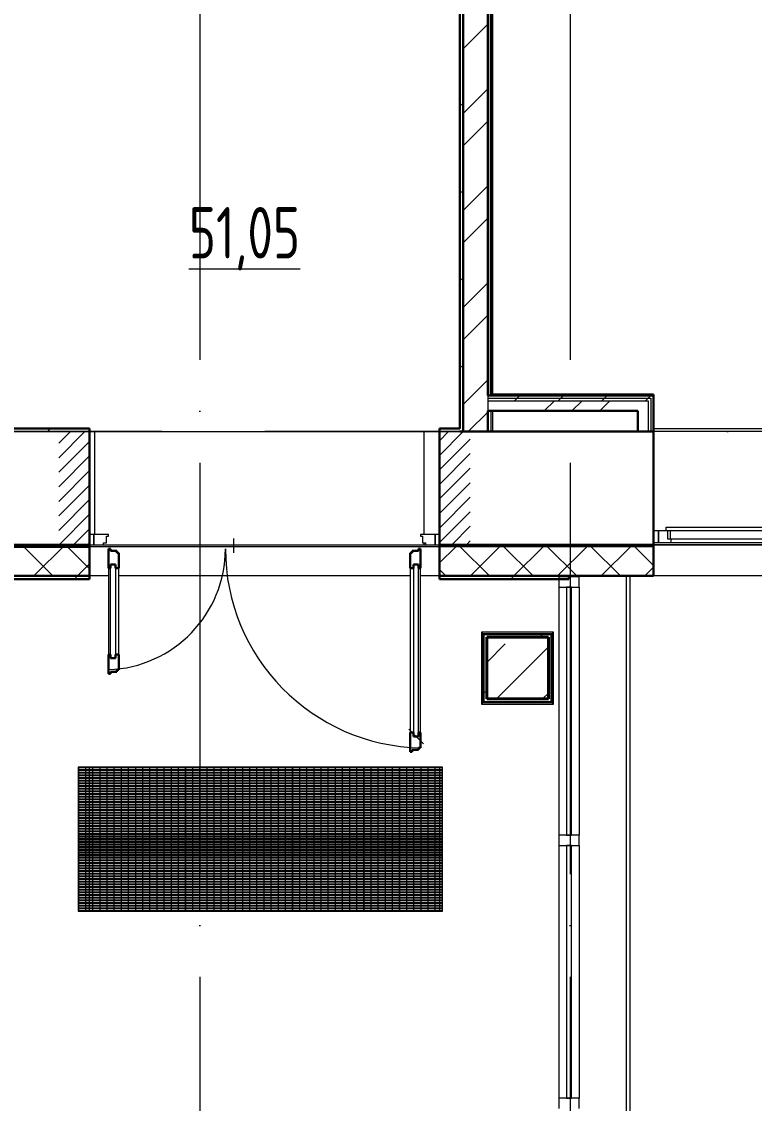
# Model space of a CAD drawing. Header units: millimetres. Extents: x -421858 to 614926, y -468665 to 141641.
# Drawn here: x -31273 to -27712, y -23408 to -18149 of the extents above; entities that cross this region are included whole.
import ezdxf

# ---------------------------------------------------------------- set-up
doc = ezdxf.new("R2010")
doc.units = ezdxf.units.MM
for name, pattern in [('ADSK_Линия сетки', [25, 20, -2.5, 0, -2.5]), ('ADSK_Невидимые', [5, 3, -2]), ('ADSK_Штриховая_ш2 п1_5', [4.5, 3, -1.5])]:
    doc.linetypes.add(name, pattern=pattern)
for name, color, linetype, lineweight in [('_ Окна', 7, 'Continuous', 9), ('Витраж', 7, 'Continuous', 9), ('Двери', 252, 'Continuous', 9), ('Лестницы', 252, 'Continuous', 9), ('Линии', 252, 'Continuous', 9), ('Марки помещений', 252, 'Continuous', 20), ('Несущие колонны', 252, 'Continuous', 18), ('Обобщенные модели', 252, 'Continuous', 18), ('Ограждение', 252, 'Continuous', 9), ('Окна', 252, 'Continuous', 9), ('Оси', 252, 'Continuous', 9), ('Панели витража', 252, 'Continuous', 9), ('Перекрытие', 252, 'Continuous', 18), ('Стены внутренние', 7, 'Continuous', 18), ('Стены наружные', 7, 'Continuous', 18), ('Стены штриховка', 252, 'Continuous', 9)]:
    doc.layers.add(name, color=color, linetype=linetype, lineweight=lineweight)
doc.layers.add('Двери открывание', color=7, linetype='Continuous', lineweight=9, true_color=0xc0c0c0)
doc.styles.add('GOST Common_3', font='', dxfattribs={"height": 3.5})
doc.styles.get('GOST Common_3').set_extended_font_data('GOST 2.304 type A')

# ---------------------------------------------------------------- blocks, each defined once
blk = doc.blocks.new('1 этаж')
at = {"layer": 'Двери', "lineweight": 18, "true_color": 0x636466}
h = blk.add_hatch(dxfattribs=at)
h.set_pattern_fill('FP_2', color=251, angle=180, style=0, pattern_type=2)
h.set_pattern_definition([(225, (-29967.8, -20416.73), (35.3553, -35.3553), [])])
h.paths.add_polyline_path([(-29092.8, -20691.7), (-29092.8, -20141.7), (-29242.8, -20141.7), (-29242.8, -20691.7)])
h.paths.add_polyline_path([(-30942.8, -20691.7), (-30942.8, -20141.7), (-31092.8, -20141.7), (-31092.8, -20691.7)])
at = {"layer": 'Несущие колонны', "lineweight": 9, "true_color": 0x636466}
h = blk.add_hatch(dxfattribs=at)
h.set_pattern_fill('FP_4', color=251, style=0, pattern_type=2)
h.set_pattern_definition([(45, (-32121.82, 98), (-224.5064, 224.5064), []), (45, (-31897.32, 98), (-224.5064, 224.5064), [396.875, -79.375, 3.353, -76.022])])
h.paths.add_polyline_path([(-29012.8, -21441.7), (-28712.8, -21441.7), (-28712.8, -21141.7), (-29012.8, -21141.7)])
at = {"layer": 'Ограждение', "true_color": 0x636466}
h = blk.add_hatch(dxfattribs=at)
h.set_pattern_fill('FP_25', color=251, style=0, pattern_type=2)
h.set_pattern_definition([(0, (-32121.8, 98), (0, 600), []), (90, (-32121.8, 98), (-600, 4e-14), [])])
h.paths.add_polyline_path([(-28992.8, -20141.7), (-28982.8, -20141.7), (-28982.8, -20041.7), (-28992.8, -20041.7)])
h.paths.add_polyline_path([(-28992.8, -19961.7), (-28982.8, -19961.7), (-28982.8, -14811.7), (-28992.8, -14801.7), (-28992.8, -19850.1)])
at = {"layer": 'Стены наружные', "lineweight": 9, "true_color": 0x636466}
h = blk.add_hatch(dxfattribs=at)
h.set_pattern_fill('FP_41', color=251, style=0, pattern_type=2)
h.set_pattern_definition([(180, (-32121.82, 98), (-1e-14, -100), [])])
h.paths.add_polyline_path([(-66007.8, -20701.7), (-64732.8, -20701.7), (-64732.8, -20691.7), (-66007.8, -20691.7)])
h.paths.add_polyline_path([(2115.4, -20701.7), (2692.2, -20701.7), (2692.2, -20691.7), (1407.2, -20691.7), (1407.2, -20701.7)])
h.paths.add_polyline_path([(-63032.8, -20701.7), (-61882.8, -20701.7), (-61882.8, -20691.7), (-63032.8, -20691.7)])
h.paths.add_polyline_path([(-754.8, -20701.7), (-292.8, -20701.7), (-292.8, -20691.7), (-1392.8, -20691.7), (-1392.8, -20701.7)])
h.paths.add_polyline_path([(-60182.8, -20701.7), (-59052.8, -20701.7), (-59052.8, -20691.7), (-60182.8, -20691.7)])
h.paths.add_polyline_path([(-3625, -20701.7), (-3092.8, -20701.7), (-3092.8, -20691.7), (-4167.8, -20691.7), (-4167.8, -20701.7)])
h.paths.add_polyline_path([(-57352.8, -20701.7), (-56242.8, -20701.7), (-56242.8, -20691.7), (-57352.8, -20691.7)])
h.paths.add_polyline_path([(-5867.8, -20701.7), (-5867.8, -20691.7), (-6962.8, -20691.7), (-6962.8, -20701.7), (-6495.2, -20701.7)])
h.paths.add_polyline_path([(-54542.8, -20701.7), (-53452.8, -20701.7), (-53452.8, -20691.7), (-54542.8, -20691.7)])
h.paths.add_polyline_path([(-8662.8, -20701.7), (-8662.8, -20691.7), (-9767.8, -20691.7), (-9767.8, -20701.7), (-9365.4, -20701.7)])
h.paths.add_polyline_path([(-51752.8, -20701.7), (-50622.8, -20701.7), (-50622.8, -20691.7), (-51752.8, -20691.7)])
h.paths.add_polyline_path([(-11518, -20701.7), (-11467.8, -20701.7), (-11467.8, -20691.7), (-12547.8, -20691.7), (-12547.8, -20701.7), (-12235.6, -20701.7)])
h.paths.add_polyline_path([(-48922.8, -20701.7), (-47802.8, -20701.7), (-47802.8, -20691.7), (-48922.8, -20691.7)])
h.paths.add_polyline_path([(-14247.8, -20701.7), (-14247.8, -20691.7), (-15322.8, -20691.7), (-15322.8, -20701.7), (-14388.2, -20701.7)])
h.paths.add_polyline_path([(-46102.8, -20701.7), (-45032.8, -20701.7), (-45032.8, -20691.7), (-46102.8, -20691.7)])
h.paths.add_polyline_path([(-17258.4, -20701.7), (-17022.8, -20701.7), (-17022.8, -20691.7), (-18122.8, -20691.7), (-18122.8, -20701.7), (-17976, -20701.7)])
h.paths.add_polyline_path([(-43332.8, -20701.7), (-42232.8, -20701.7), (-42232.8, -20691.7), (-43332.8, -20691.7)])
h.paths.add_polyline_path([(-19822.8, -20701.7), (-19822.8, -20691.7), (-20922.8, -20691.7), (-20922.8, -20701.7), (-20128.6, -20701.7)])
h.paths.add_polyline_path([(-40532.8, -20701.7), (-39402.8, -20701.7), (-39402.8, -20691.7), (-40532.8, -20691.7)])
h.paths.add_polyline_path([(-22622.8, -20701.7), (-22622.8, -20691.7), (-23702.8, -20691.7), (-23702.8, -20701.7), (-22998.8, -20701.7)])
h.paths.add_polyline_path([(-25869, -20701.7), (-25402.8, -20701.7), (-25402.8, -20691.7), (-26502.8, -20691.7), (-26502.8, -20701.7), (-26500.8, -20701.7)])
h.paths.add_polyline_path([(-37702.8, -20701.7), (-36592.8, -20701.7), (-36592.8, -20691.7), (-37702.8, -20691.7)])
h.paths.add_polyline_path([(-28204.8, -20701.7), (-28202.8, -20701.7), (-28202.8, -20691.7), (-29242.8, -20691.7), (-29241.8, -20701.7), (-28380.4, -20701.7)])
h.paths.add_polyline_path([(-34892.8, -20701.7), (-33782.8, -20701.7), (-33782.8, -20691.7), (-34892.8, -20691.7)])
h.paths.add_polyline_path([(-30942.8, -20701.7), (-30942.8, -20691.7), (-32082.8, -20691.7), (-32081.8, -20701.7), (-31092.8, -20701.7)])
at = {"layer": '_ Окна', "color": 251, "true_color": 0x636466}
for p, q in [((-28177.8, -20623.7), (-28202.8, -20623.7)), ((-28177.8, -20681.7), (-28177.8, -20623.7)), ((-28202.8, -20681.7), (-28177.8, -20681.7))]:
    blk.add_line(p, q, dxfattribs=at)
at = {"layer": '_ Окна', "color": 251, "lineweight": 18, "true_color": 0x636466}
for p, q in [((-28139.8, -20623.7), (-28177.8, -20623.7)), ((-28177.8, -20623.7), (-28177.8, -20681.7)), ((-28131.8, -20664.7), (-28131.8, -20623.7)), ((-28119.8, -20664.7), (-28131.8, -20664.7)), ((-28118.4, -20681.7), (-28113.8, -20664.7)), ((-28177.8, -20681.7), (-28118.4, -20681.7))]:
    blk.add_line(p, q, dxfattribs=at)
at = {"layer": 'Витраж', "color": 251, "lineweight": 18, "true_color": 0x636466, "extrusion": (0, 0, -1)}
for p, q in [((-28562.8, -20848.7), (-28662.8, -20848.7)), ((-28662.8, -20848.7), (-28662.8, -20898.7)), ((-28562.8, -20898.7), (-28562.8, -20848.7)), ((-28662.8, -20898.7), (-28562.8, -20898.7)), ((-28562.8, -22103.7), (-28662.8, -22103.7)), ((-28662.8, -22103.7), (-28662.8, -22153.7)), ((-28562.8, -22153.7), (-28562.8, -22103.7)), ((-28662.8, -22153.7), (-28562.8, -22153.7)), ((-28562.8, -23383.7), (-28662.8, -23383.7)), ((-28662.8, -23383.7), (-28662.8, -23433.7)), ((-28562.8, -23433.7), (-28562.8, -23383.7))]:
    blk.add_line(p, q, dxfattribs=at)
at = {"layer": 'Витраж', "color": 251, "true_color": 0x636466}
for p, q in [((-28662.8, -20898.7), (-28662.8, -22103.7)), ((-28562.8, -20898.7), (-28562.8, -22103.7)), ((-28662.8, -22153.7), (-28662.8, -23383.7)), ((-28562.8, -22153.7), (-28562.8, -23383.7))]:
    blk.add_line(p, q, dxfattribs=at)
at = {"layer": 'Двери', "color": 251, "linetype": 'ADSK_Штриховая_ш2 п1_5', "true_color": 0x636466}
for p, q in [((-30942.8, -20141.7), (-31092.8, -20141.7)), ((-30942.8, -20691.7), (-30942.8, -20141.7)), ((-29092.8, -20141.7), (-29242.8, -20141.7)), ((-29242.8, -20141.7), (-29242.8, -20691.7)), ((-31092.8, -20691.7), (-30942.8, -20691.7)), ((-29242.8, -20691.7), (-29092.8, -20691.7))]:
    blk.add_line(p, q, dxfattribs=at)
at = {"layer": 'Двери', "color": 251, "true_color": 0x636466}
for p, q in [((-30942.8, -20641.7), (-30942.8, -20691.7)), ((-30922.8, -20641.7), (-30942.8, -20641.7)), ((-30922.8, -20691.7), (-30922.8, -20641.7)), ((-30850.8, -20641.7), (-30922.8, -20641.7)), ((-30922.8, -20641.7), (-30922.8, -20691.7)), ((-30860.8, -20682.7), (-30860.8, -20650.7)), ((-30860.8, -20650.7), (-30850.8, -20650.7)), ((-30850.8, -20650.7), (-30850.8, -20641.7)), ((-29262.8, -20641.7), (-29334.8, -20641.7)), ((-29334.8, -20641.7), (-29334.8, -20650.7)), ((-29334.8, -20650.7), (-29324.8, -20650.7)), ((-29324.8, -20650.7), (-29324.8, -20682.7)), ((-29242.8, -20641.7), (-29262.8, -20641.7)), ((-29262.8, -20641.7), (-29262.8, -20691.7)), ((-29262.8, -20691.7), (-29262.8, -20641.7)), ((-29242.8, -20691.7), (-29242.8, -20641.7)), ((-30942.8, -20691.7), (-30922.8, -20691.7)), ((-30922.8, -20691.7), (-30875.8, -20691.7)), ((-30875.8, -20691.7), (-30875.8, -20682.7)), ((-30875.8, -20682.7), (-30860.8, -20682.7)), ((-29324.8, -20682.7), (-29309.8, -20682.7)), ((-29309.8, -20682.7), (-29309.8, -20691.7)), ((-29309.8, -20691.7), (-29262.8, -20691.7)), ((-29262.8, -20691.7), (-29242.8, -20691.7)), ((-30850.8, -20805.7), (-30850.8, -21225.7)), ((-30841.8, -20787.7), (-30817.8, -20787.7)), ((-30841.8, -21243.7), (-30841.8, -20787.7)), ((-30817.8, -20787.7), (-30817.8, -21243.7)), ((-30800.8, -21225.7), (-30800.8, -20805.7)), ((-29384.8, -20805.7), (-29384.8, -21605.7)), ((-29367.8, -20787.7), (-29367.8, -21623.7)), ((-29343.8, -20787.7), (-29367.8, -20787.7)), ((-29343.8, -21623.7), (-29343.8, -20787.7)), ((-29334.8, -21605.7), (-29334.8, -20805.7)), ((-30817.8, -21243.7), (-30841.8, -21243.7)), ((-29367.8, -21623.7), (-29343.8, -21623.7))]:
    blk.add_line(p, q, dxfattribs=at)
at = {"layer": 'Двери', "color": 251, "lineweight": 30, "true_color": 0x636466}
for p, q in [((-30841.8, -20711.7), (-30850.8, -20711.7)), ((-30850.8, -20711.7), (-30850.8, -20805.7)), ((-30841.8, -20721.7), (-30841.8, -20711.7)), ((-30809.8, -20721.7), (-30841.8, -20721.7)), ((-30809.8, -20731.7), (-30809.8, -20721.7)), ((-29375.8, -20721.7), (-29375.8, -20731.7)), ((-29343.8, -20721.7), (-29375.8, -20721.7)), ((-29334.8, -20711.7), (-29343.8, -20711.7)), ((-29343.8, -20711.7), (-29343.8, -20721.7)), ((-29334.8, -20805.7), (-29334.8, -20711.7)), ((-30800.8, -20731.7), (-30809.8, -20731.7)), ((-30800.8, -20805.7), (-30800.8, -20731.7)), ((-29375.8, -20731.7), (-29384.8, -20731.7)), ((-29384.8, -20731.7), (-29384.8, -20805.7)), ((-30841.8, -20805.7), (-30850.8, -20805.7)), ((-30841.8, -20787.7), (-30841.8, -20805.7)), ((-30817.8, -20787.7), (-30841.8, -20787.7)), ((-30817.8, -20805.7), (-30817.8, -20787.7)), ((-30800.8, -20805.7), (-30817.8, -20805.7)), ((-29384.8, -20805.7), (-29367.8, -20805.7)), ((-29367.8, -20805.7), (-29367.8, -20787.7)), ((-29367.8, -20787.7), (-29343.8, -20787.7)), ((-29343.8, -20787.7), (-29343.8, -20805.7)), ((-29343.8, -20805.7), (-29334.8, -20805.7)), ((-30850.8, -21225.7), (-30850.8, -21319.7)), ((-30841.8, -21225.7), (-30850.8, -21225.7)), ((-30841.8, -21243.7), (-30841.8, -21225.7)), ((-30817.8, -21243.7), (-30841.8, -21243.7)), ((-30817.8, -21225.7), (-30817.8, -21243.7)), ((-30800.8, -21225.7), (-30817.8, -21225.7)), ((-30800.8, -21299.7), (-30800.8, -21225.7)), ((-30809.8, -21309.7), (-30809.8, -21299.7)), ((-30809.8, -21299.7), (-30800.8, -21299.7)), ((-30850.8, -21319.7), (-30841.8, -21319.7)), ((-30841.8, -21319.7), (-30841.8, -21309.7)), ((-30841.8, -21309.7), (-30809.8, -21309.7)), ((-29384.8, -21605.7), (-29384.8, -21699.7)), ((-29384.8, -21605.7), (-29367.8, -21605.7)), ((-29367.8, -21605.7), (-29367.8, -21623.7)), ((-29343.8, -21605.7), (-29334.8, -21605.7)), ((-29343.8, -21623.7), (-29343.8, -21605.7)), ((-29334.8, -21679.7), (-29334.8, -21605.7)), ((-29367.8, -21623.7), (-29343.8, -21623.7)), ((-29384.8, -21699.7), (-29375.8, -21699.7)), ((-29375.8, -21699.7), (-29375.8, -21689.7)), ((-29375.8, -21689.7), (-29343.8, -21689.7)), ((-29343.8, -21689.7), (-29343.8, -21679.7)), ((-29343.8, -21679.7), (-29334.8, -21679.7))]:
    blk.add_line(p, q, dxfattribs=at)
at = {"layer": 'Двери открывание', "color": 251, "true_color": 0x636466}
for centre, radius, start, end in [((-30870.8, -20711.7), 588, 271.9492, 0), ((-29314.8, -20711.7), 968, 180, 268.8161)]:
    blk.add_arc(centre, radius, start, end, dxfattribs=at)
at = {"layer": 'Лестницы', "color": 251, "true_color": 0x636466}
for p, q in [((-28562.8, -20843.7), (-28562.8, -20848.7)), ((-28332.8, -24411.6), (-28332.8, -20843.7))]:
    blk.add_line(p, q, dxfattribs=at)
at = {"layer": 'Линии', "color": 251, "ltscale": 100, "true_color": 0x636466}
blk.add_line((-30241.1, -20731.7), (-30241.1, -20661.7), dxfattribs=at)
at = {"layer": 'Линии', "color": 251, "linetype": 'ADSK_Невидимые', "ltscale": 100, "true_color": 0x636466}
blk.add_line((-29319.8, -21659.7), (-29390.5, -21589), dxfattribs=at)
at = {"layer": 'Несущие колонны', "color": 251, "lineweight": 40, "true_color": 0x636466}
for p, q in [((-29012.8, -21441.7), (-29012.8, -21141.7)), ((-29012.8, -21141.7), (-28712.8, -21141.7)), ((-28712.8, -21141.7), (-29012.8, -21141.7)), ((-29012.8, -21141.7), (-29012.8, -21441.7)), ((-28712.8, -21141.7), (-28712.8, -21441.7)), ((-28712.8, -21441.7), (-28712.8, -21141.7)), ((-28712.8, -21441.7), (-29012.8, -21441.7)), ((-29012.8, -21441.7), (-28712.8, -21441.7))]:
    blk.add_line(p, q, dxfattribs=at)
at = {"layer": 'Обобщенные модели', "color": 251, "lineweight": 9, "true_color": 0x636466}
for p, q in [((-30996.1, -21773.7), (-30997.8, -21773.7)), ((-30997.8, -21773.7), (-30997.8, -22473.7)), ((-29227.8, -21773.7), (-30997.8, -21773.7)), ((-30997.8, -21773.7), (-30997.8, -21775.7)), ((-30996.1, -22473.7), (-30996.1, -21773.7)), ((-30961.5, -21773.7), (-30963.1, -21773.7)), ((-30963.1, -21773.7), (-30963.1, -22473.7)), ((-30961.5, -22473.7), (-30961.5, -21773.7)), ((-30926.8, -21773.7), (-30928.5, -21773.7)), ((-30928.5, -21773.7), (-30928.5, -22473.7)), ((-30926.8, -22473.7), (-30926.8, -21773.7)), ((-30892.1, -21773.7), (-30893.8, -21773.7)), ((-30893.8, -21773.7), (-30893.8, -22473.7)), ((-30892.1, -22473.7), (-30892.1, -21773.7)), ((-30857.4, -21773.7), (-30859.1, -21773.7)), ((-30859.1, -21773.7), (-30859.1, -22473.7)), ((-30857.4, -22473.7), (-30857.4, -21773.7)), ((-30822.8, -21773.7), (-30824.4, -21773.7)), ((-30824.4, -21773.7), (-30824.4, -22473.7)), ((-30822.8, -22473.7), (-30822.8, -21773.7)), ((-30788.1, -21773.7), (-30789.8, -21773.7)), ((-30789.8, -21773.7), (-30789.8, -22473.7)), ((-30788.1, -22473.7), (-30788.1, -21773.7)), ((-30753.4, -21773.7), (-30755.1, -21773.7)), ((-30755.1, -21773.7), (-30755.1, -22473.7)), ((-30753.4, -22473.7), (-30753.4, -21773.7)), ((-30718.7, -21773.7), (-30720.4, -21773.7)), ((-30720.4, -21773.7), (-30720.4, -22473.7)), ((-30718.7, -22473.7), (-30718.7, -21773.7)), ((-30684.1, -21773.7), (-30685.7, -21773.7)), ((-30685.7, -21773.7), (-30685.7, -22473.7)), ((-30684.1, -22473.7), (-30684.1, -21773.7)), ((-30649.4, -21773.7), (-30651.1, -21773.7)), ((-30651.1, -21773.7), (-30651.1, -22473.7)), ((-30649.4, -22473.7), (-30649.4, -21773.7)), ((-30614.7, -21773.7), (-30616.4, -21773.7)), ((-30616.4, -21773.7), (-30616.4, -22473.7)), ((-30614.7, -22473.7), (-30614.7, -21773.7)), ((-30580.1, -21773.7), (-30581.7, -21773.7)), ((-30581.7, -21773.7), (-30581.7, -22473.7)), ((-30580.1, -22473.7), (-30580.1, -21773.7)), ((-30545.4, -21773.7), (-30547.1, -21773.7)), ((-30547.1, -21773.7), (-30547.1, -22473.7)), ((-30545.4, -22473.7), (-30545.4, -21773.7)), ((-30510.7, -21773.7), (-30512.4, -21773.7)), ((-30512.4, -21773.7), (-30512.4, -22473.7)), ((-30510.7, -22473.7), (-30510.7, -21773.7)), ((-30476, -21773.7), (-30477.7, -21773.7)), ((-30477.7, -21773.7), (-30477.7, -22473.7)), ((-30476, -22473.7), (-30476, -21773.7)), ((-30441.4, -21773.7), (-30443, -21773.7)), ((-30443, -21773.7), (-30443, -22473.7)), ((-30441.4, -22473.7), (-30441.4, -21773.7)), ((-30406.7, -21773.7), (-30408.4, -21773.7)), ((-30408.4, -21773.7), (-30408.4, -22473.7)), ((-30406.7, -22473.7), (-30406.7, -21773.7)), ((-30372, -21773.7), (-30373.7, -21773.7)), ((-30373.7, -21773.7), (-30373.7, -22473.7)), ((-30372, -22473.7), (-30372, -21773.7)), ((-30337.3, -21773.7), (-30339, -21773.7)), ((-30339, -21773.7), (-30339, -22473.7)), ((-30337.3, -22473.7), (-30337.3, -21773.7)), ((-30302.7, -21773.7), (-30304.3, -21773.7)), ((-30304.3, -21773.7), (-30304.3, -22473.7)), ((-30302.7, -22473.7), (-30302.7, -21773.7)), ((-30268, -21773.7), (-30269.7, -21773.7)), ((-30269.7, -21773.7), (-30269.7, -22473.7)), ((-30268, -22473.7), (-30268, -21773.7)), ((-30233.3, -21773.7), (-30235, -21773.7)), ((-30235, -21773.7), (-30235, -22473.7)), ((-30233.3, -22473.7), (-30233.3, -21773.7)), ((-30198.6, -21773.7), (-30200.3, -21773.7)), ((-30200.3, -21773.7), (-30200.3, -22473.7)), ((-30198.6, -22473.7), (-30198.6, -21773.7)), ((-30164, -21773.7), (-30165.6, -21773.7)), ((-30165.6, -21773.7), (-30165.6, -22473.7)), ((-30164, -22473.7), (-30164, -21773.7)), ((-30129.3, -21773.7), (-30131, -21773.7)), ((-30131, -21773.7), (-30131, -22473.7)), ((-30129.3, -22473.7), (-30129.3, -21773.7)), ((-30094.6, -21773.7), (-30096.3, -21773.7)), ((-30096.3, -21773.7), (-30096.3, -22473.7)), ((-30094.6, -22473.7), (-30094.6, -21773.7)), ((-30060, -21773.7), (-30061.6, -21773.7)), ((-30061.6, -21773.7), (-30061.6, -22473.7)), ((-30060, -22473.7), (-30060, -21773.7)), ((-30025.3, -21773.7), (-30027, -21773.7)), ((-30027, -21773.7), (-30027, -22473.7)), ((-30025.3, -22473.7), (-30025.3, -21773.7)), ((-29990.6, -21773.7), (-29992.3, -21773.7)), ((-29992.3, -21773.7), (-29992.3, -22473.7)), ((-29990.6, -22473.7), (-29990.6, -21773.7)), ((-29955.9, -21773.7), (-29957.6, -21773.7)), ((-29957.6, -21773.7), (-29957.6, -22473.7)), ((-29955.9, -22473.7), (-29955.9, -21773.7)), ((-29921.3, -21773.7), (-29922.9, -21773.7)), ((-29922.9, -21773.7), (-29922.9, -22473.7)), ((-29921.3, -22473.7), (-29921.3, -21773.7)), ((-29886.6, -21773.7), (-29888.3, -21773.7)), ((-29888.3, -21773.7), (-29888.3, -22473.7)), ((-29886.6, -22473.7), (-29886.6, -21773.7)), ((-29851.9, -21773.7), (-29853.6, -21773.7)), ((-29853.6, -21773.7), (-29853.6, -22473.7)), ((-29851.9, -22473.7), (-29851.9, -21773.7)), ((-29817.2, -21773.7), (-29818.9, -21773.7)), ((-29818.9, -21773.7), (-29818.9, -22473.7)), ((-29817.2, -22473.7), (-29817.2, -21773.7)), ((-29782.6, -21773.7), (-29784.2, -21773.7)), ((-29784.2, -21773.7), (-29784.2, -22473.7)), ((-29782.6, -22473.7), (-29782.6, -21773.7)), ((-29747.9, -21773.7), (-29749.6, -21773.7)), ((-29749.6, -21773.7), (-29749.6, -22473.7)), ((-29747.9, -22473.7), (-29747.9, -21773.7)), ((-29713.2, -21773.7), (-29714.9, -21773.7)), ((-29714.9, -21773.7), (-29714.9, -22473.7)), ((-29713.2, -22473.7), (-29713.2, -21773.7)), ((-29678.6, -21773.7), (-29680.2, -21773.7)), ((-29680.2, -21773.7), (-29680.2, -22473.7)), ((-29678.6, -22473.7), (-29678.6, -21773.7)), ((-29643.9, -21773.7), (-29645.6, -21773.7)), ((-29645.6, -21773.7), (-29645.6, -22473.7)), ((-29643.9, -22473.7), (-29643.9, -21773.7)), ((-29609.2, -21773.7), (-29610.9, -21773.7)), ((-29610.9, -21773.7), (-29610.9, -22473.7)), ((-29609.2, -22473.7), (-29609.2, -21773.7)), ((-29574.5, -21773.7), (-29576.2, -21773.7)), ((-29576.2, -21773.7), (-29576.2, -22473.7)), ((-29574.5, -22473.7), (-29574.5, -21773.7)), ((-29539.9, -21773.7), (-29541.5, -21773.7)), ((-29541.5, -21773.7), (-29541.5, -22473.7)), ((-29539.9, -22473.7), (-29539.9, -21773.7)), ((-29505.2, -21773.7), (-29506.9, -21773.7)), ((-29506.9, -21773.7), (-29506.9, -22473.7)), ((-29505.2, -22473.7), (-29505.2, -21773.7)), ((-29470.5, -21773.7), (-29472.2, -21773.7)), ((-29472.2, -21773.7), (-29472.2, -22473.7)), ((-29470.5, -22473.7), (-29470.5, -21773.7)), ((-29435.8, -21773.7), (-29437.5, -21773.7)), ((-29437.5, -21773.7), (-29437.5, -22473.7)), ((-29435.8, -22473.7), (-29435.8, -21773.7)), ((-29401.2, -21773.7), (-29402.8, -21773.7)), ((-29402.8, -21773.7), (-29402.8, -22473.7)), ((-29401.2, -22473.7), (-29401.2, -21773.7)), ((-29366.5, -21773.7), (-29368.2, -21773.7)), ((-29368.2, -21773.7), (-29368.2, -22473.7)), ((-29366.5, -22473.7), (-29366.5, -21773.7)), ((-29331.8, -21773.7), (-29333.5, -21773.7)), ((-29333.5, -21773.7), (-29333.5, -22473.7)), ((-29331.8, -22473.7), (-29331.8, -21773.7)), ((-29297.1, -21773.7), (-29298.8, -21773.7)), ((-29298.8, -21773.7), (-29298.8, -22473.7)), ((-29297.1, -22473.7), (-29297.1, -21773.7)), ((-29262.5, -21773.7), (-29264.1, -21773.7)), ((-29264.1, -21773.7), (-29264.1, -22473.7)), ((-29262.5, -22473.7), (-29262.5, -21773.7)), ((-29227.8, -21773.7), (-29229.5, -21773.7)), ((-29229.5, -21773.7), (-29229.5, -22473.7)), ((-29227.8, -22473.7), (-29227.8, -21773.7)), ((-29227.8, -21775.7), (-29227.8, -21773.7)), ((-30997.8, -21775.7), (-29227.8, -21775.7)), ((-29227.8, -21786.7), (-30997.8, -21786.7)), ((-30997.8, -21786.7), (-30997.8, -21788.6)), ((-30997.8, -21788.6), (-29227.8, -21788.6)), ((-29227.8, -21799.6), (-30997.8, -21799.6)), ((-30997.8, -21799.6), (-30997.8, -21801.5)), ((-30997.8, -21801.5), (-29227.8, -21801.5)), ((-29227.8, -21812.5), (-30997.8, -21812.5)), ((-30997.8, -21812.5), (-30997.8, -21814.4)), ((-30997.8, -21814.4), (-29227.8, -21814.4)), ((-29227.8, -21825.4), (-30997.8, -21825.4)), ((-30997.8, -21825.4), (-30997.8, -21827.4)), ((-30997.8, -21827.4), (-29227.8, -21827.4)), ((-29227.8, -21788.6), (-29227.8, -21786.7)), ((-29227.8, -21801.5), (-29227.8, -21799.6)), ((-29227.8, -21814.4), (-29227.8, -21812.5)), ((-29227.8, -21827.4), (-29227.8, -21825.4)), ((-29227.8, -21838.4), (-30997.8, -21838.4)), ((-30997.8, -21838.4), (-30997.8, -21840.3)), ((-30997.8, -21840.3), (-29227.8, -21840.3)), ((-29227.8, -21851.3), (-30997.8, -21851.3)), ((-30997.8, -21851.3), (-30997.8, -21853.2)), ((-30997.8, -21853.2), (-29227.8, -21853.2)), ((-29227.8, -21864.2), (-30997.8, -21864.2)), ((-30997.8, -21864.2), (-30997.8, -21866.1)), ((-30997.8, -21866.1), (-29227.8, -21866.1)), ((-29227.8, -21877.1), (-30997.8, -21877.1)), ((-30997.8, -21877.1), (-30997.8, -21879.1)), ((-30997.8, -21879.1), (-29227.8, -21879.1)), ((-29227.8, -21840.3), (-29227.8, -21838.4)), ((-29227.8, -21853.2), (-29227.8, -21851.3)), ((-29227.8, -21866.1), (-29227.8, -21864.2)), ((-29227.8, -21879.1), (-29227.8, -21877.1)), ((-29227.8, -21890.1), (-30997.8, -21890.1)), ((-30997.8, -21890.1), (-30997.8, -21892)), ((-30997.8, -21892), (-29227.8, -21892)), ((-29227.8, -21903), (-30997.8, -21903)), ((-30997.8, -21903), (-30997.8, -21904.9)), ((-30997.8, -21904.9), (-29227.8, -21904.9)), ((-29227.8, -21915.9), (-30997.8, -21915.9)), ((-30997.8, -21915.9), (-30997.8, -21917.9)), ((-30997.8, -21917.9), (-29227.8, -21917.9)), ((-29227.8, -21928.9), (-30997.8, -21928.9)), ((-30997.8, -21928.9), (-30997.8, -21930.8)), ((-30997.8, -21930.8), (-29227.8, -21930.8)), ((-29227.8, -21892), (-29227.8, -21890.1)), ((-29227.8, -21904.9), (-29227.8, -21903)), ((-29227.8, -21917.9), (-29227.8, -21915.9)), ((-29227.8, -21930.8), (-29227.8, -21928.9)), ((-29227.8, -21941.8), (-30997.8, -21941.8)), ((-30997.8, -21941.8), (-30997.8, -21943.7)), ((-30997.8, -21943.7), (-29227.8, -21943.7)), ((-29227.8, -21954.7), (-30997.8, -21954.7)), ((-30997.8, -21954.7), (-30997.8, -21956.6)), ((-30997.8, -21956.6), (-29227.8, -21956.6)), ((-29227.8, -21967.6), (-30997.8, -21967.6)), ((-30997.8, -21967.6), (-30997.8, -21969.6)), ((-30997.8, -21969.6), (-29227.8, -21969.6)), ((-29227.8, -21980.6), (-30997.8, -21980.6)), ((-30997.8, -21980.6), (-30997.8, -21982.5)), ((-30997.8, -21982.5), (-29227.8, -21982.5)), ((-29227.8, -21943.7), (-29227.8, -21941.8)), ((-29227.8, -21956.6), (-29227.8, -21954.7)), ((-29227.8, -21969.6), (-29227.8, -21967.6)), ((-29227.8, -21982.5), (-29227.8, -21980.6)), ((-29227.8, -21993.5), (-30997.8, -21993.5)), ((-30997.8, -21993.5), (-30997.8, -21995.4)), ((-30997.8, -21995.4), (-29227.8, -21995.4)), ((-29227.8, -22006.4), (-30997.8, -22006.4)), ((-30997.8, -22006.4), (-30997.8, -22008.3)), ((-30997.8, -22008.3), (-29227.8, -22008.3)), ((-29227.8, -22019.3), (-30997.8, -22019.3)), ((-30997.8, -22019.3), (-30997.8, -22021.3)), ((-30997.8, -22021.3), (-29227.8, -22021.3)), ((-29227.8, -22032.3), (-30997.8, -22032.3)), ((-30997.8, -22032.3), (-30997.8, -22034.2)), ((-30997.8, -22034.2), (-29227.8, -22034.2)), ((-29227.8, -21995.4), (-29227.8, -21993.5)), ((-29227.8, -22008.3), (-29227.8, -22006.4)), ((-29227.8, -22021.3), (-29227.8, -22019.3)), ((-29227.8, -22034.2), (-29227.8, -22032.3)), ((-29227.8, -22045.2), (-30997.8, -22045.2)), ((-30997.8, -22045.2), (-30997.8, -22047.1)), ((-30997.8, -22047.1), (-29227.8, -22047.1)), ((-29227.8, -22058.1), (-30997.8, -22058.1)), ((-30997.8, -22058.1), (-30997.8, -22060.1)), ((-30997.8, -22060.1), (-29227.8, -22060.1)), ((-29227.8, -22071.1), (-30997.8, -22071.1)), ((-30997.8, -22071.1), (-30997.8, -22073)), ((-30997.8, -22073), (-29227.8, -22073)), ((-29227.8, -22084), (-30997.8, -22084)), ((-30997.8, -22084), (-30997.8, -22085.9)), ((-30997.8, -22085.9), (-29227.8, -22085.9)), ((-29227.8, -22047.1), (-29227.8, -22045.2)), ((-29227.8, -22060.1), (-29227.8, -22058.1)), ((-29227.8, -22073), (-29227.8, -22071.1)), ((-29227.8, -22085.9), (-29227.8, -22084)), ((-29227.8, -22096.9), (-30997.8, -22096.9)), ((-30997.8, -22096.9), (-30997.8, -22098.8)), ((-30997.8, -22098.8), (-29227.8, -22098.8)), ((-29227.8, -22109.8), (-30997.8, -22109.8)), ((-30997.8, -22109.8), (-30997.8, -22111.8)), ((-30997.8, -22111.8), (-29227.8, -22111.8)), ((-29227.8, -22122.8), (-30997.8, -22122.8)), ((-30997.8, -22122.8), (-30997.8, -22124.7)), ((-30997.8, -22124.7), (-29227.8, -22124.7)), ((-29227.8, -22135.7), (-30997.8, -22135.7)), ((-30997.8, -22135.7), (-30997.8, -22137.6)), ((-30997.8, -22137.6), (-29227.8, -22137.6)), ((-29227.8, -22098.8), (-29227.8, -22096.9)), ((-29227.8, -22111.8), (-29227.8, -22109.8)), ((-29227.8, -22124.7), (-29227.8, -22122.8)), ((-29227.8, -22137.6), (-29227.8, -22135.7)), ((-29227.8, -22148.6), (-30997.8, -22148.6)), ((-30997.8, -22148.6), (-30997.8, -22150.5)), ((-30997.8, -22150.5), (-29227.8, -22150.5)), ((-29227.8, -22161.5), (-30997.8, -22161.5)), ((-30997.8, -22161.5), (-30997.8, -22163.5)), ((-30997.8, -22163.5), (-29227.8, -22163.5)), ((-29227.8, -22174.5), (-30997.8, -22174.5)), ((-30997.8, -22174.5), (-30997.8, -22176.4)), ((-30997.8, -22176.4), (-29227.8, -22176.4)), ((-29227.8, -22187.4), (-30997.8, -22187.4)), ((-30997.8, -22187.4), (-30997.8, -22189.3)), ((-30997.8, -22189.3), (-29227.8, -22189.3)), ((-29227.8, -22150.5), (-29227.8, -22148.6)), ((-29227.8, -22163.5), (-29227.8, -22161.5)), ((-29227.8, -22176.4), (-29227.8, -22174.5)), ((-29227.8, -22189.3), (-29227.8, -22187.4)), ((-29227.8, -22200.3), (-30997.8, -22200.3)), ((-30997.8, -22200.3), (-30997.8, -22202.3)), ((-30997.8, -22202.3), (-29227.8, -22202.3)), ((-29227.8, -22213.3), (-30997.8, -22213.3)), ((-30997.8, -22213.3), (-30997.8, -22215.2)), ((-30997.8, -22215.2), (-29227.8, -22215.2)), ((-29227.8, -22226.2), (-30997.8, -22226.2)), ((-30997.8, -22226.2), (-30997.8, -22228.1)), ((-30997.8, -22228.1), (-29227.8, -22228.1)), ((-29227.8, -22239.1), (-30997.8, -22239.1)), ((-30997.8, -22239.1), (-30997.8, -22241)), ((-30997.8, -22241), (-29227.8, -22241)), ((-29227.8, -22202.3), (-29227.8, -22200.3)), ((-29227.8, -22215.2), (-29227.8, -22213.3)), ((-29227.8, -22228.1), (-29227.8, -22226.2)), ((-29227.8, -22241), (-29227.8, -22239.1)), ((-29227.8, -22252), (-30997.8, -22252)), ((-30997.8, -22252), (-30997.8, -22254)), ((-30997.8, -22254), (-29227.8, -22254)), ((-29227.8, -22265), (-30997.8, -22265)), ((-30997.8, -22265), (-30997.8, -22266.9)), ((-30997.8, -22266.9), (-29227.8, -22266.9)), ((-29227.8, -22277.9), (-30997.8, -22277.9)), ((-30997.8, -22277.9), (-30997.8, -22279.8)), ((-30997.8, -22279.8), (-29227.8, -22279.8)), ((-29227.8, -22290.8), (-30997.8, -22290.8)), ((-30997.8, -22290.8), (-30997.8, -22292.7)), ((-30997.8, -22292.7), (-29227.8, -22292.7)), ((-29227.8, -22254), (-29227.8, -22252)), ((-29227.8, -22266.9), (-29227.8, -22265)), ((-29227.8, -22279.8), (-29227.8, -22277.9)), ((-29227.8, -22292.7), (-29227.8, -22290.8)), ((-29227.8, -22303.7), (-30997.8, -22303.7)), ((-30997.8, -22303.7), (-30997.8, -22305.7)), ((-30997.8, -22305.7), (-29227.8, -22305.7)), ((-29227.8, -22316.7), (-30997.8, -22316.7)), ((-30997.8, -22316.7), (-30997.8, -22318.6)), ((-30997.8, -22318.6), (-29227.8, -22318.6)), ((-29227.8, -22329.6), (-30997.8, -22329.6)), ((-30997.8, -22329.6), (-30997.8, -22331.5)), ((-30997.8, -22331.5), (-29227.8, -22331.5)), ((-29227.8, -22342.5), (-30997.8, -22342.5)), ((-30997.8, -22342.5), (-30997.8, -22344.5)), ((-30997.8, -22344.5), (-29227.8, -22344.5)), ((-29227.8, -22305.7), (-29227.8, -22303.7)), ((-29227.8, -22318.6), (-29227.8, -22316.7)), ((-29227.8, -22331.5), (-29227.8, -22329.6)), ((-29227.8, -22344.5), (-29227.8, -22342.5)), ((-29227.8, -22355.5), (-30997.8, -22355.5)), ((-30997.8, -22355.5), (-30997.8, -22357.4)), ((-30997.8, -22357.4), (-29227.8, -22357.4)), ((-29227.8, -22368.4), (-30997.8, -22368.4)), ((-30997.8, -22368.4), (-30997.8, -22370.3)), ((-30997.8, -22370.3), (-29227.8, -22370.3)), ((-29227.8, -22381.3), (-30997.8, -22381.3)), ((-30997.8, -22381.3), (-30997.8, -22383.2)), ((-30997.8, -22383.2), (-29227.8, -22383.2)), ((-29227.8, -22394.2), (-30997.8, -22394.2)), ((-30997.8, -22394.2), (-30997.8, -22396.2)), ((-30997.8, -22396.2), (-29227.8, -22396.2)), ((-29227.8, -22357.4), (-29227.8, -22355.5)), ((-29227.8, -22370.3), (-29227.8, -22368.4)), ((-29227.8, -22383.2), (-29227.8, -22381.3)), ((-29227.8, -22396.2), (-29227.8, -22394.2)), ((-29227.8, -22407.2), (-30997.8, -22407.2)), ((-30997.8, -22407.2), (-30997.8, -22409.1)), ((-30997.8, -22409.1), (-29227.8, -22409.1)), ((-29227.8, -22420.1), (-30997.8, -22420.1)), ((-30997.8, -22420.1), (-30997.8, -22422)), ((-30997.8, -22422), (-29227.8, -22422)), ((-29227.8, -22433), (-30997.8, -22433)), ((-30997.8, -22433), (-30997.8, -22434.9)), ((-30997.8, -22434.9), (-29227.8, -22434.9)), ((-29227.8, -22445.9), (-30997.8, -22445.9)), ((-30997.8, -22445.9), (-30997.8, -22447.9)), ((-30997.8, -22447.9), (-29227.8, -22447.9)), ((-29227.8, -22409.1), (-29227.8, -22407.2)), ((-29227.8, -22422), (-29227.8, -22420.1)), ((-29227.8, -22434.9), (-29227.8, -22433)), ((-29227.8, -22447.9), (-29227.8, -22445.9)), ((-29227.8, -22458.9), (-30997.8, -22458.9)), ((-30997.8, -22458.9), (-30997.8, -22460.8)), ((-30997.8, -22460.8), (-29227.8, -22460.8)), ((-29227.8, -22471.8), (-30997.8, -22471.8)), ((-30997.8, -22471.8), (-30997.8, -22473.7)), ((-30997.8, -22473.7), (-29227.8, -22473.7)), ((-30997.8, -22473.7), (-30996.1, -22473.7)), ((-30963.1, -22473.7), (-30961.5, -22473.7)), ((-30928.5, -22473.7), (-30926.8, -22473.7)), ((-30893.8, -22473.7), (-30892.1, -22473.7)), ((-30859.1, -22473.7), (-30857.4, -22473.7)), ((-30824.4, -22473.7), (-30822.8, -22473.7)), ((-30789.8, -22473.7), (-30788.1, -22473.7)), ((-30755.1, -22473.7), (-30753.4, -22473.7)), ((-30720.4, -22473.7), (-30718.7, -22473.7)), ((-30685.7, -22473.7), (-30684.1, -22473.7)), ((-30651.1, -22473.7), (-30649.4, -22473.7)), ((-30616.4, -22473.7), (-30614.7, -22473.7)), ((-30581.7, -22473.7), (-30580.1, -22473.7)), ((-30547.1, -22473.7), (-30545.4, -22473.7)), ((-30512.4, -22473.7), (-30510.7, -22473.7)), ((-30477.7, -22473.7), (-30476, -22473.7)), ((-30443, -22473.7), (-30441.4, -22473.7)), ((-30408.4, -22473.7), (-30406.7, -22473.7)), ((-30373.7, -22473.7), (-30372, -22473.7)), ((-30339, -22473.7), (-30337.3, -22473.7)), ((-30304.3, -22473.7), (-30302.7, -22473.7)), ((-30269.7, -22473.7), (-30268, -22473.7)), ((-30235, -22473.7), (-30233.3, -22473.7)), ((-30200.3, -22473.7), (-30198.6, -22473.7)), ((-30165.6, -22473.7), (-30164, -22473.7)), ((-30131, -22473.7), (-30129.3, -22473.7)), ((-30096.3, -22473.7), (-30094.6, -22473.7)), ((-30061.6, -22473.7), (-30060, -22473.7)), ((-30027, -22473.7), (-30025.3, -22473.7)), ((-29992.3, -22473.7), (-29990.6, -22473.7)), ((-29957.6, -22473.7), (-29955.9, -22473.7)), ((-29922.9, -22473.7), (-29921.3, -22473.7)), ((-29888.3, -22473.7), (-29886.6, -22473.7)), ((-29853.6, -22473.7), (-29851.9, -22473.7)), ((-29818.9, -22473.7), (-29817.2, -22473.7)), ((-29784.2, -22473.7), (-29782.6, -22473.7)), ((-29749.6, -22473.7), (-29747.9, -22473.7)), ((-29714.9, -22473.7), (-29713.2, -22473.7)), ((-29680.2, -22473.7), (-29678.6, -22473.7)), ((-29645.6, -22473.7), (-29643.9, -22473.7)), ((-29610.9, -22473.7), (-29609.2, -22473.7)), ((-29576.2, -22473.7), (-29574.5, -22473.7)), ((-29541.5, -22473.7), (-29539.9, -22473.7)), ((-29506.9, -22473.7), (-29505.2, -22473.7)), ((-29472.2, -22473.7), (-29470.5, -22473.7)), ((-29437.5, -22473.7), (-29435.8, -22473.7)), ((-29402.8, -22473.7), (-29401.2, -22473.7)), ((-29368.2, -22473.7), (-29366.5, -22473.7)), ((-29333.5, -22473.7), (-29331.8, -22473.7)), ((-29298.8, -22473.7), (-29297.1, -22473.7)), ((-29264.1, -22473.7), (-29262.5, -22473.7)), ((-29229.5, -22473.7), (-29227.8, -22473.7)), ((-29227.8, -22460.8), (-29227.8, -22458.9)), ((-29227.8, -22473.7), (-29227.8, -22471.8))]:
    blk.add_line(p, q, dxfattribs=at)
at = {"layer": 'Ограждение', "color": 251, "true_color": 0x636466}
for p, q in [((-28982.8, -19961.7), (-28982.8, -14811.7)), ((-28992.8, -20041.7), (-28992.8, -20141.7)), ((-28982.8, -20141.7), (-28982.8, -20041.7)), ((-29037.8, -21116.7), (-29037.8, -21466.7)), ((-28687.8, -21116.7), (-29037.8, -21116.7)), ((-29027.8, -21126.7), (-29037.8, -21116.7)), ((-28687.8, -21116.7), (-28697.8, -21126.7)), ((-28687.8, -21466.7), (-28687.8, -21116.7)), ((-29037.8, -21466.7), (-29027.8, -21456.7)), ((-28687.8, -21466.7), (-28697.8, -21456.7)), ((-29037.8, -21466.7), (-28687.8, -21466.7))]:
    blk.add_line(p, q, dxfattribs=at)
at = {"layer": 'Окна', "color": 251, "true_color": 0x636466}
for p, q in [((-28139.8, -20606.7), (-27367.8, -20606.7)), ((-28139.8, -20623.7), (-28139.8, -20606.7)), ((-27367.8, -20623.7), (-28139.8, -20623.7)), ((-28119.8, -20664.7), (-28119.8, -20623.7)), ((-27387.8, -20664.7), (-28119.8, -20664.7)), ((-28118.4, -20681.7), (-26587.2, -20681.7))]:
    blk.add_line(p, q, dxfattribs=at)
at = {"layer": 'Оси', "color": 251, "linetype": 'ADSK_Линия сетки', "ltscale": 100, "true_color": 0x636466}
for p, q in [((-30407.8, 32208.9), (-30407.8, -33767.9)), ((-28607.8, 32208.9), (-28607.8, -33767.9)), ((4409.5, -20141.7), (-72530.1, -20141.7))]:
    blk.add_line(p, q, dxfattribs=at)
at = {"layer": 'Панели витража', "color": 251, "lineweight": 18, "true_color": 0x636466}
for p, q in [((-28600.3, -20898.7), (-28625.3, -20898.7)), ((-28625.3, -20898.7), (-28625.3, -22103.7)), ((-28600.3, -22103.7), (-28600.3, -20898.7)), ((-28625.3, -22103.7), (-28600.3, -22103.7)), ((-28600.3, -22153.7), (-28625.3, -22153.7)), ((-28625.3, -22153.7), (-28625.3, -23383.7)), ((-28600.3, -23383.7), (-28600.3, -22153.7)), ((-28625.3, -23383.7), (-28600.3, -23383.7))]:
    blk.add_line(p, q, dxfattribs=at)
at = {"layer": 'Перекрытие', "color": 251, "ltscale": 100, "true_color": 0x636466}
for p, q in [((-30942.8, -20141.7), (-29242.8, -20141.7)), ((-28562.8, -20848.7), (-28562.8, -20843.7)), ((-30942.8, -22473.7), (-30942.8, -21773.7)), ((-30942.8, -21773.7), (-29242.8, -21773.7)), ((-29242.8, -21773.7), (-29242.8, -22473.7)), ((-29242.8, -22473.7), (-30942.8, -22473.7))]:
    blk.add_line(p, q, dxfattribs=at)
at = {"layer": 'Стены внутренние', "color": 251, "true_color": 0x636466}
for p, q in [((-30917.8, -20141.7), (-32137.8, -20141.7)), ((-30917.8, -20641.7), (-30917.8, -20141.7)), ((-29142.8, -20141.7), (-29317.8, -20141.7)), ((-29317.8, -20141.7), (-29317.8, -20641.7)), ((-30875.8, -20691.7), (-29317.8, -20691.7)), ((-29317.8, -20682.7), (-29317.8, -20691.7)), ((-29242.8, -20691.7), (-29241.8, -20691.7)), ((-26502.8, -20691.7), (-28202.8, -20691.7)), ((-30850.8, -20843.7), (-30942.8, -20843.7)), ((-29384.8, -20843.7), (-30800.8, -20843.7)), ((-29242.8, -20843.7), (-29334.8, -20843.7)), ((-26502.8, -20843.7), (-28202.8, -20843.7))]:
    blk.add_line(p, q, dxfattribs=at)
at = {"layer": 'Стены внутренние', "color": 251, "lineweight": 30, "true_color": 0x636466}
for p, q in [((-30942.8, -20843.7), (-30942.8, -20141.7)), ((-29242.8, -20141.7), (-29242.8, -20843.7)), ((-28277.8, -20141.7), (-29142.8, -20141.7)), ((-28202.8, -20691.7), (-28202.8, -20141.7)), ((-30942.8, -20691.7), (-32082.8, -20691.7)), ((-29241.8, -20691.7), (-28202.8, -20691.7)), ((-29241.8, -20701.7), (-29241.8, -20691.7)), ((-28202.8, -20843.7), (-28202.8, -20701.7)), ((-32082.8, -20843.7), (-30942.8, -20843.7)), ((-28612.8, -20843.7), (-28202.8, -20843.7))]:
    blk.add_line(p, q, dxfattribs=at)
at = {"layer": 'Стены внутренние', "color": 251, "linetype": 'Continuous', "lineweight": 9, "true_color": 0x636466}
for p, q in [((-31122.5, -20841.7), (-31272.5, -20691.7)), ((-31212, -20841.7), (-31062, -20691.7)), ((-30944.8, -20807.3), (-31060.4, -20691.7)), ((-29241.8, -20780.8), (-29162.8, -20701.7)), ((-29001.2, -20841.7), (-29141.2, -20701.7)), ((-29090.6, -20841.7), (-28950.6, -20701.7)), ((-28789.1, -20841.7), (-28929.1, -20701.7)), ((-28878.5, -20841.7), (-28738.5, -20701.7)), ((-28576.9, -20841.7), (-28716.9, -20701.7)), ((-28666.4, -20841.7), (-28526.4, -20701.7)), ((-28364.8, -20841.7), (-28504.8, -20701.7)), ((-28454.2, -20841.7), (-28314.2, -20701.7)), ((-28204.8, -20789.6), (-28292.7, -20701.7)), ((-30999.8, -20841.7), (-30944.8, -20786.7)), ((-29213.3, -20841.7), (-29241.8, -20813.2)), ((-28242.1, -20841.7), (-28204.8, -20804.4)), ((-28786.2, -20841.7), (-28787.4, -20843.7)), ((-28551.6, -20841.7), (-28552.7, -20843.7))]:
    blk.add_line(p, q, dxfattribs=at)
at = {"layer": 'Стены наружные', "color": 251, "lineweight": 30, "true_color": 0x636466}
for p, q in [((-29142.8, -13821.7), (-29142.8, -20126.7)), ((-29127.8, -20141.7), (-29127.8, -13841.7)), ((-29007.8, -19966.7), (-29007.8, -14511.7)), ((-28992.8, -19961.7), (-28992.8, -14526.7)), ((-28202.8, -19966.7), (-29007.8, -19966.7)), ((-28202.8, -19961.7), (-28992.8, -19961.7)), ((-28202.8, -20141.7), (-28202.8, -19961.7)), ((-29007.8, -20141.7), (-29007.8, -20041.7)), ((-29007.8, -20041.7), (-28277.8, -20041.7)), ((-28277.8, -20041.7), (-28277.8, -20141.7)), ((-30942.8, -20126.7), (-32082.8, -20126.7)), ((-30942.8, -20141.7), (-30942.8, -20126.7)), ((-29142.8, -20126.7), (-29242.8, -20126.7)), ((-29242.8, -20126.7), (-29242.8, -20141.7)), ((-29142.8, -20141.7), (-29127.8, -20141.7)), ((-29127.8, -20141.7), (-29007.8, -20141.7)), ((-28277.8, -20141.7), (-28202.8, -20141.7)), ((-30942.8, -20691.7), (-32082.8, -20691.7)), ((-32081.8, -20701.7), (-30942.8, -20701.7)), ((-28202.8, -20691.7), (-29242.8, -20691.7)), ((-29242.8, -20701.7), (-29241.8, -20701.7)), ((-28202.8, -20701.7), (-28202.8, -20691.7)), ((-32082.8, -20858.7), (-30942.8, -20858.7)), ((-30942.8, -20858.7), (-30942.8, -20843.7)), ((-29242.8, -20843.7), (-29242.8, -20858.7)), ((-29242.8, -20858.7), (-28612.8, -20858.7)), ((-28612.8, -20843.7), (-29241.8, -20843.7)), ((-28612.8, -20858.7), (-28612.8, -20843.7)), ((-28697.8, -21126.7), (-29027.8, -21126.7)), ((-29027.8, -21126.7), (-29027.8, -21456.7)), ((-28697.8, -21456.7), (-28697.8, -21126.7)), ((-29027.8, -21456.7), (-28697.8, -21456.7))]:
    blk.add_line(p, q, dxfattribs=at)
at = {"layer": 'Стены наружные', "color": 251, "linetype": 'Continuous', "lineweight": 9, "true_color": 0x636466}
for p, q in [((-29127.8, -18281), (-29007.8, -18161)), ((-29127.8, -18595.3), (-29007.8, -18475.3)), ((-29142.8, -18560.4), (-29127.8, -18545.4)), ((-29127.8, -18752.4), (-29007.8, -18632.4)), ((-29142.8, -18984.7), (-29127.8, -18969.7)), ((-29127.8, -19066.8), (-29007.8, -18946.8)), ((-29127.8, -19223.9), (-29007.8, -19103.9)), ((-29142.8, -19409), (-29127.8, -19394)), ((-29127.8, -19538.2), (-29007.8, -19418.2)), ((-29127.8, -19695.4), (-29007.8, -19575.4)), ((-29142.8, -19833.2), (-29127.8, -19818.2)), ((-29127.8, -20009.7), (-29007.8, -19889.7)), ((-28877, -19991.7), (-28864.5, -19979.2)), ((-28864.5, -19979.2), (-28852, -19966.7)), ((-28852, -19966.7), (-28847, -19961.7)), ((-28664.9, -19991.7), (-28652.4, -19979.2)), ((-28652.4, -19979.2), (-28639.9, -19966.7)), ((-28452.8, -19991.7), (-28440.3, -19979.2)), ((-28440.3, -19979.2), (-28427.8, -19966.7)), ((-28427.8, -19966.7), (-28422.8, -19961.7)), ((-28240.6, -19991.7), (-28228.1, -19979.2)), ((-28228.1, -19979.2), (-28215.6, -19966.7)), ((-28733.5, -20041.7), (-28683.5, -19991.7)), ((-28598.6, -20041.7), (-28548.6, -19991.7)), ((-28463.6, -20041.7), (-28413.6, -19991.7)), ((-29102.7, -20141.7), (-29007.8, -20046.8)), ((-31148.4, -20141.7), (-31133.4, -20126.7)), ((-31016.8, -20858.7), (-31001.8, -20843.7)), ((-28895.5, -20858.7), (-28880.5, -20843.7)), ((-28754.2, -21141.7), (-28739.2, -21126.7)), ((-29027.8, -21415.3), (-29012.8, -21400.3))]:
    blk.add_line(p, q, dxfattribs=at)
at = {"layer": 'Стены наружные', "color": 251, "true_color": 0x636466}
for p, q in [((-32082.8, -20141.7), (-30942.8, -20141.7)), ((-28202.8, -20126.7), (-26502.8, -20126.7)), ((-26502.8, -20141.7), (-28202.8, -20141.7)), ((-29242.8, -20701.7), (-30942.8, -20701.7)), ((-30875.8, -20691.7), (-29309.8, -20691.7)), ((-28202.8, -20691.7), (-26502.8, -20691.7)), ((-28332.8, -24411.6), (-28332.8, -20843.7)), ((-28317.8, -20843.7), (-28317.8, -24411.6))]:
    blk.add_line(p, q, dxfattribs=at)
at = {"layer": 'Стены штриховка', "color": 251, "true_color": 0x636466}
for p, q in [((-29007.8, -19966.7), (-29007.8, -20041.7)), ((-29007.8, -19979.2), (-28215.3, -19979.2)), ((-28992.8, -19961.7), (-28992.8, -19966.7)), ((-28215.3, -19979.2), (-28215.3, -20141.7)), ((-29007.8, -19991.7), (-28227.8, -19991.7)), ((-28227.8, -19991.7), (-28227.8, -20141.7)), ((-29242.8, -20141.7), (-29142.8, -20141.7)), ((-30944.8, -20841.7), (-30944.8, -20691.7)), ((-29241.8, -20841.7), (-29241.8, -20701.7)), ((-28202.8, -20701.7), (-29241.8, -20701.7)), ((-28204.8, -20701.7), (-28204.8, -20841.7)), ((-32081.8, -20841.7), (-30944.8, -20841.7)), ((-29242.8, -20843.7), (-29241.8, -20843.7)), ((-28204.8, -20841.7), (-29241.8, -20841.7))]:
    blk.add_line(p, q, dxfattribs=at)
at = {"layer": 'Марки помещений', "color": 251, "true_color": 0x636466, "style": 'GOST Common_3', "width": 0.9}
blk.add_text('%%U51,05', height=250, dxfattribs=at).set_placement((-30460.5, -19300.1))

msp = doc.modelspace()

# ---------------------------------------------------------------- block references
msp.add_blockref('1 этаж', (0, 0))

doc.saveas('drawing.dxf')
